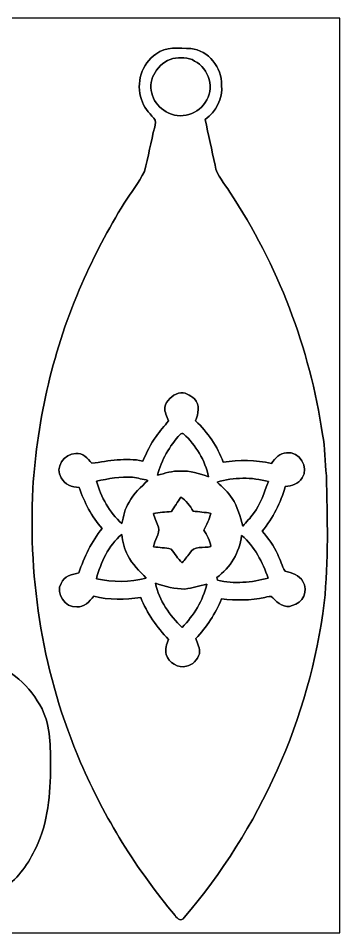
# Model space of a CAD drawing. Header units: centimetres. Extents: x -16.8 to 16.8, y -16.7 to 16.7.
# Drawn here: x 5.05 to 16.77, y -16.67 to 16.67 of the extents above; entities that cross this region are included whole.
import ezdxf

# ---------------------------------------------------------------- set-up
doc = ezdxf.new("R2010")
doc.units = ezdxf.units.CM
doc.header["$MEASUREMENT"] = 0
doc.layers.add('Layer 1', color=7, linetype='Continuous')

msp = doc.modelspace()

# ---------------------------------------------------------------- linework, layer by layer
at = {"layer": 'Layer 1', "color": 7}
for points, knots in [([(-16.77458, 16.66875), (-16.77458, 16.66875), (16.77458, 16.66875), (16.77458, 16.66875), (16.77458, 16.66875), (16.77458, 16.66875), (16.77458, -16.66875), (16.77458, -16.66875), (16.77458, -16.66875), (16.77458, -16.66875), (-16.77458, -16.66875), (-16.77458, -16.66875), (-16.77458, -16.66875), (-16.77458, -16.66875), (-16.77458, 16.66875), (-16.77458, 16.66875), (-16.77458, 16.66875), (-16.77458, 16.66875), (-16.77458, 16.66875), (-16.77458, 16.66875)], [0, 0, 0, 0, 0.16666667, 0.16666667, 0.16666667, 0.16666667, 0.33333333, 0.33333333, 0.33333333, 0.33333333, 0.5, 0.5, 0.5, 0.5, 0.66666667, 0.66666667, 0.66666667, 0.66666667, 1, 1, 1, 1]), ([(10.07075, 15.36524), (9.54546, 15.0174), (9.33132, 14.2935), (9.54334, 13.70612), (9.54334, 13.70612), (9.61743, 13.4366), (9.8044, 13.22317), (9.99878, 13.03161), (9.99878, 13.03161), (10.09721, 12.94553), (10.05029, 12.80936), (10.027, 12.70106), (10.027, 12.70106), (9.88272, 12.16695), (9.79205, 11.62015), (9.64918, 11.08604), (9.64918, 11.08604), (9.45092, 10.67188), (9.15106, 10.3184), (8.91152, 9.92822), (8.91152, 9.92822), (8.32591, 8.98842), (7.81297, 8.00382), (7.36741, 6.99029), (7.36741, 6.99029), (6.33412, 4.63409), (5.74111, 2.09127), (5.57953, -0.47484), (5.57953, -0.47484), (5.40738, -3.87456), (5.9623, -7.32966), (7.32402, -10.45774), (7.32402, -10.45774), (8.18727, -12.47669), (9.36061, -14.35982), (10.76889, -16.04257), (10.76889, -16.04257), (10.8458, -16.15828), (11.00772, -16.28881), (11.10192, -16.11242), (11.10192, -16.11242), (13.86134, -12.88768), (15.6785, -8.85366), (16.21014, -4.63903), (16.21014, -4.63903), (16.37101, -3.10092), (16.32232, -1.55046), (16.29163, -0.00741), (16.29163, -0.00741), (16.23131, 0.49424), (16.24436, 1.00295), (16.14593, 1.50001), (16.14593, 1.50001), (15.68838, 4.64467), (14.51398, 7.67927), (12.76491, 10.33039), (12.76491, 10.33039), (12.573, 10.6486), (12.28831, 10.93117), (12.22692, 11.31076), (12.22692, 11.31076), (12.11862, 11.86991), (11.96693, 12.41989), (11.87168, 12.98152), (11.87168, 12.98152), (12.26502, 13.26268), (12.50844, 13.74634), (12.46646, 14.23317), (12.46646, 14.23317), (12.48128, 14.86711), (11.98527, 15.50317), (11.3411, 15.56738), (11.3411, 15.56738), (10.91706, 15.57443), (10.42423, 15.66086), (10.07075, 15.36524), (10.07075, 15.36524), (10.07075, 15.36524), (10.07075, 15.36524), (10.07075, 15.36524)], [0, 0, 0, 0, 0.04761905, 0.04761905, 0.04761905, 0.04761905, 0.0952381, 0.0952381, 0.0952381, 0.0952381, 0.14285714, 0.14285714, 0.14285714, 0.14285714, 0.19047619, 0.19047619, 0.19047619, 0.19047619, 0.23809524, 0.23809524, 0.23809524, 0.23809524, 0.28571429, 0.28571429, 0.28571429, 0.28571429, 0.33333333, 0.33333333, 0.33333333, 0.33333333, 0.38095238, 0.38095238, 0.38095238, 0.38095238, 0.42857143, 0.42857143, 0.42857143, 0.42857143, 0.47619048, 0.47619048, 0.47619048, 0.47619048, 0.52380952, 0.52380952, 0.52380952, 0.52380952, 0.57142857, 0.57142857, 0.57142857, 0.57142857, 0.61904762, 0.61904762, 0.61904762, 0.61904762, 0.66666667, 0.66666667, 0.66666667, 0.66666667, 0.71428571, 0.71428571, 0.71428571, 0.71428571, 0.76190476, 0.76190476, 0.76190476, 0.76190476, 0.80952381, 0.80952381, 0.80952381, 0.80952381, 0.85714286, 0.85714286, 0.85714286, 0.85714286, 0.9047619, 0.9047619, 0.9047619, 0.9047619, 1, 1, 1, 1]), ([(10.68811, 15.19872), (10.95128, 15.23965), (11.24303, 15.26399), (11.47798, 15.11159), (11.47798, 15.11159), (12.00326, 14.84806), (12.24633, 14.08077), (11.86286, 13.60452), (11.86286, 13.60452), (11.56547, 13.10146), (10.81299, 12.95012), (10.35897, 13.32477), (10.35897, 13.32477), (9.90529, 13.59112), (9.73878, 14.25434), (10.03864, 14.69178), (10.03864, 14.69178), (10.17517, 14.93626), (10.414, 15.13276), (10.68811, 15.19872)], [0, 0, 0, 0, 0.16666667, 0.16666667, 0.16666667, 0.16666667, 0.33333333, 0.33333333, 0.33333333, 0.33333333, 0.5, 0.5, 0.5, 0.5, 0.66666667, 0.66666667, 0.66666667, 0.66666667, 1, 1, 1, 1]), ([(10.89907, 2.99967), (11.11779, 3.06388), (11.31358, 2.921), (11.47586, 2.79753), (11.47586, 2.79753), (11.68576, 2.57316), (11.61944, 2.25143), (11.51784, 1.99319), (11.51784, 1.99319), (11.95564, 1.57021), (12.32041, 1.06151), (12.52044, 0.4826), (12.52044, 0.4826), (13.1064, 0.58103), (13.70577, 0.5655), (14.28679, 0.44309), (14.28679, 0.44309), (14.42791, 0.62336), (14.58101, 0.8255), (14.83819, 0.82832), (14.83819, 0.82832), (15.30667, 0.88583), (15.67039, 0.30198), (15.39875, -0.08819), (15.39875, -0.08819), (15.27916, -0.31997), (15.02339, -0.37324), (14.7895, -0.39934), (14.7895, -0.39934), (14.62052, -0.99272), (14.33865, -1.54975), (13.94813, -2.02918), (13.94813, -2.02918), (14.15979, -2.29447), (14.37781, -2.56293), (14.51116, -2.87831), (14.51116, -2.87831), (14.6117, -3.07587), (14.6618, -3.29883), (14.78104, -3.48686), (14.78104, -3.48686), (15.02022, -3.556), (15.30456, -3.62197), (15.43191, -3.86398), (15.43191, -3.86398), (15.65522, -4.18888), (15.41074, -4.66408), (15.04491, -4.74345), (15.04491, -4.74345), (14.77081, -4.86092), (14.51469, -4.65032), (14.33865, -4.46193), (14.33865, -4.46193), (14.26633, -4.3621), (14.13051, -4.43477), (14.03844, -4.445), (14.03844, -4.445), (13.52374, -4.56777), (12.98857, -4.54554), (12.46576, -4.50003), (12.46576, -4.50003), (12.23892, -5.03308), (11.92847, -5.52944), (11.52454, -5.94642), (11.52454, -5.94642), (11.59192, -6.12281), (11.68647, -6.30908), (11.65437, -6.50346), (11.65437, -6.50346), (11.58205, -6.70983), (11.41201, -6.9148), (11.18588, -6.95184), (11.18588, -6.95184), (10.87473, -7.04003), (10.53641, -6.82096), (10.4454, -6.5218), (10.4454, -6.5218), (10.39319, -6.33201), (10.46409, -6.14927), (10.53077, -5.97606), (10.53077, -5.97606), (10.10356, -5.5312), (9.74796, -5.01932), (9.51406, -4.44747), (9.51406, -4.44747), (8.94503, -4.53496), (8.35977, -4.54237), (7.79921, -4.39667), (7.79921, -4.39667), (7.64505, -4.58188), (7.45596, -4.82776), (7.17938, -4.78472), (7.17938, -4.78472), (6.7624, -4.82953), (6.39339, -4.30142), (6.61317, -3.93241), (6.61317, -3.93241), (6.7183, -3.677), (7.01393, -3.59057), (7.26228, -3.55388), (7.26228, -3.55388), (7.44714, -2.96792), (7.71349, -2.40665), (8.1086, -1.93216), (8.1086, -1.93216), (7.71243, -1.50671), (7.46654, -0.97684), (7.26722, -0.4378), (7.26722, -0.4378), (7.01111, -0.43074), (6.73417, -0.33232), (6.61846, -0.08608), (6.61846, -0.08608), (6.36023, 0.28116), (6.73029, 0.81139), (7.14446, 0.79622), (7.14446, 0.79622), (7.40339, 0.84455), (7.57802, 0.61278), (7.73501, 0.44591), (7.73501, 0.44591), (8.34743, 0.53375), (8.97079, 0.65864), (9.5885, 0.5274), (9.5885, 0.5274), (9.73561, 0.83432), (9.87143, 1.15076), (10.07604, 1.42522), (10.07604, 1.42522), (10.21821, 1.61996), (10.37484, 1.80375), (10.52901, 1.98896), (10.52901, 1.98896), (10.46515, 2.14877), (10.3819, 2.30893), (10.38895, 2.48603), (10.38895, 2.48603), (10.44681, 2.7372), (10.65601, 2.92841), (10.89907, 2.99967), (10.89907, 2.99967), (10.89907, 2.99967), (10.89907, 2.99967), (10.89907, 2.99967)], [0, 0, 0, 0, 0.02702703, 0.02702703, 0.02702703, 0.02702703, 0.05405405, 0.05405405, 0.05405405, 0.05405405, 0.08108108, 0.08108108, 0.08108108, 0.08108108, 0.10810811, 0.10810811, 0.10810811, 0.10810811, 0.13513514, 0.13513514, 0.13513514, 0.13513514, 0.16216216, 0.16216216, 0.16216216, 0.16216216, 0.18918919, 0.18918919, 0.18918919, 0.18918919, 0.21621622, 0.21621622, 0.21621622, 0.21621622, 0.24324324, 0.24324324, 0.24324324, 0.24324324, 0.27027027, 0.27027027, 0.27027027, 0.27027027, 0.2972973, 0.2972973, 0.2972973, 0.2972973, 0.32432432, 0.32432432, 0.32432432, 0.32432432, 0.35135135, 0.35135135, 0.35135135, 0.35135135, 0.37837838, 0.37837838, 0.37837838, 0.37837838, 0.40540541, 0.40540541, 0.40540541, 0.40540541, 0.43243243, 0.43243243, 0.43243243, 0.43243243, 0.45945946, 0.45945946, 0.45945946, 0.45945946, 0.48648649, 0.48648649, 0.48648649, 0.48648649, 0.51351351, 0.51351351, 0.51351351, 0.51351351, 0.54054054, 0.54054054, 0.54054054, 0.54054054, 0.56756757, 0.56756757, 0.56756757, 0.56756757, 0.59459459, 0.59459459, 0.59459459, 0.59459459, 0.62162162, 0.62162162, 0.62162162, 0.62162162, 0.64864865, 0.64864865, 0.64864865, 0.64864865, 0.67567568, 0.67567568, 0.67567568, 0.67567568, 0.7027027, 0.7027027, 0.7027027, 0.7027027, 0.72972973, 0.72972973, 0.72972973, 0.72972973, 0.75675676, 0.75675676, 0.75675676, 0.75675676, 0.78378378, 0.78378378, 0.78378378, 0.78378378, 0.81081081, 0.81081081, 0.81081081, 0.81081081, 0.83783784, 0.83783784, 0.83783784, 0.83783784, 0.86486486, 0.86486486, 0.86486486, 0.86486486, 0.89189189, 0.89189189, 0.89189189, 0.89189189, 0.91891892, 0.91891892, 0.91891892, 0.91891892, 0.94594595, 0.94594595, 0.94594595, 0.94594595, 1, 1, 1, 1]), ([(10.95587, 1.4986), (10.56464, 1.07809), (10.26866, 0.56762), (10.1286, 0.00811), (10.1286, 0.00811), (10.39954, 0.07761), (10.66906, 0.17956), (10.9541, 0.16192), (10.9541, 0.16192), (11.31182, 0.17851), (11.65931, 0.07408), (11.99092, -0.04904), (11.99092, -0.04904), (11.86886, 0.55704), (11.52278, 1.09749), (11.0804, 1.52047), (11.0804, 1.52047), (11.03665, 1.53882), (10.98374, 1.54376), (10.95587, 1.4986), (10.95587, 1.4986), (10.95587, 1.4986), (10.95587, 1.4986), (10.95587, 1.4986)], [0, 0, 0, 0, 0.14285714, 0.14285714, 0.14285714, 0.14285714, 0.28571429, 0.28571429, 0.28571429, 0.28571429, 0.42857143, 0.42857143, 0.42857143, 0.42857143, 0.57142857, 0.57142857, 0.57142857, 0.57142857, 0.71428571, 0.71428571, 0.71428571, 0.71428571, 1, 1, 1, 1]), ([(7.90257, -0.20532), (8.06944, -0.79022), (8.37106, -1.34726), (8.83003, -1.75401), (8.83003, -1.75401), (8.88083, -1.48378), (8.93692, -1.20791), (9.08897, -0.97367), (9.08897, -0.97367), (9.24983, -0.65405), (9.52712, -0.42439), (9.77794, -0.17921), (9.77794, -0.17921), (9.59273, -0.13653), (9.40752, -0.09102), (9.2202, -0.06421), (9.2202, -0.06421), (8.77535, -0.03069), (8.33579, -0.11959), (7.90257, -0.20532), (7.90257, -0.20532), (7.90257, -0.20532), (7.90257, -0.20532), (7.90257, -0.20532)], [0, 0, 0, 0, 0.14285714, 0.14285714, 0.14285714, 0.14285714, 0.28571429, 0.28571429, 0.28571429, 0.28571429, 0.42857143, 0.42857143, 0.42857143, 0.42857143, 0.57142857, 0.57142857, 0.57142857, 0.57142857, 0.71428571, 0.71428571, 0.71428571, 0.71428571, 1, 1, 1, 1]), ([(12.30418, -0.24201), (12.49821, -0.42898), (12.70317, -0.60925), (12.85311, -0.83608), (12.85311, -0.83608), (13.05207, -1.14053), (13.14415, -1.49613), (13.23728, -1.84326), (13.23728, -1.84326), (13.37592, -1.69827), (13.50998, -1.54869), (13.62992, -1.38783), (13.62992, -1.38783), (13.88886, -1.03823), (14.01798, -0.61701), (14.17602, -0.21731), (14.17602, -0.21731), (13.56783, -0.05715), (12.90708, -0.05786), (12.30418, -0.24201), (12.30418, -0.24201), (12.30418, -0.24201), (12.30418, -0.24201), (12.30418, -0.24201)], [0, 0, 0, 0, 0.14285714, 0.14285714, 0.14285714, 0.14285714, 0.28571429, 0.28571429, 0.28571429, 0.28571429, 0.42857143, 0.42857143, 0.42857143, 0.42857143, 0.57142857, 0.57142857, 0.57142857, 0.57142857, 0.71428571, 0.71428571, 0.71428571, 0.71428571, 1, 1, 1, 1]), ([(10.97351, -0.79516), (10.85815, -0.96661), (10.74526, -1.14018), (10.63413, -1.3141), (10.63413, -1.3141), (10.41471, -1.32927), (10.19457, -1.33985), (9.97902, -1.38254), (9.97902, -1.38254), (10.0203, -1.55822), (10.10109, -1.7205), (10.16564, -1.88807), (10.16564, -1.88807), (10.21433, -2.14136), (10.01854, -2.35303), (9.98044, -2.59574), (9.98044, -2.59574), (10.19281, -2.63243), (10.41506, -2.62678), (10.62108, -2.68393), (10.62108, -2.68393), (10.75972, -2.84621), (10.86379, -3.03706), (11.02395, -3.18311), (11.02395, -3.18311), (11.12132, -3.07128), (11.21234, -2.95416), (11.30229, -2.83633), (11.30229, -2.83633), (11.44235, -2.53718), (11.817, -2.66665), (12.07206, -2.59009), (12.07206, -2.59009), (12.03925, -2.37067), (11.93377, -2.17311), (11.81523, -1.98896), (11.81523, -1.98896), (11.92318, -1.7974), (12.02267, -1.59808), (12.06994, -1.38183), (12.06994, -1.38183), (11.85827, -1.33809), (11.64096, -1.32433), (11.42682, -1.30281), (11.42682, -1.30281), (11.31464, -1.10525), (11.17917, -0.90417), (10.97351, -0.79516), (10.97351, -0.79516), (10.97351, -0.79516), (10.97351, -0.79516), (10.97351, -0.79516)], [0, 0, 0, 0, 0.07142857, 0.07142857, 0.07142857, 0.07142857, 0.14285714, 0.14285714, 0.14285714, 0.14285714, 0.21428571, 0.21428571, 0.21428571, 0.21428571, 0.28571429, 0.28571429, 0.28571429, 0.28571429, 0.35714286, 0.35714286, 0.35714286, 0.35714286, 0.42857143, 0.42857143, 0.42857143, 0.42857143, 0.5, 0.5, 0.5, 0.5, 0.57142857, 0.57142857, 0.57142857, 0.57142857, 0.64285714, 0.64285714, 0.64285714, 0.64285714, 0.71428571, 0.71428571, 0.71428571, 0.71428571, 0.78571429, 0.78571429, 0.78571429, 0.78571429, 0.85714286, 0.85714286, 0.85714286, 0.85714286, 1, 1, 1, 1]), ([(-3.3401, -1.84679), (-3.67524, -2.06516), (-3.87421, -2.47403), (-3.82446, -2.87408), (-3.82446, -2.87408), (-3.84598, -3.23039), (-3.56094, -3.48051), (-3.39266, -3.76132), (-3.39266, -3.76132), (-3.43182, -4.12821), (-3.556, -4.48275), (-3.61844, -4.84681), (-3.61844, -4.84681), (-3.67841, -4.96958), (-3.62585, -5.22993), (-3.81282, -5.2518), (-3.81282, -5.2518), (-4.32753, -5.29696), (-4.84399, -5.33118), (-5.35623, -5.4035), (-5.35623, -5.4035), (-6.71019, -5.57742), (-8.09801, -5.81589), (-9.29746, -6.50452), (-9.29746, -6.50452), (-9.81886, -6.78145), (-10.28488, -7.15574), (-10.67753, -7.59601), (-10.67753, -7.59601), (-11.38096, -8.36154), (-11.75844, -9.39341), (-11.79477, -10.42599), (-11.79477, -10.42599), (-11.79124, -11.2328), (-11.66424, -12.04066), (-11.39402, -12.80231), (-11.39402, -12.80231), (-11.09451, -13.68531), (-10.60944, -14.54115), (-9.85838, -15.11441), (-9.85838, -15.11441), (-9.20679, -15.63934), (-8.39294, -15.93744), (-7.56603, -16.03163), (-7.56603, -16.03163), (-5.82366, -16.24436), (-4.06471, -16.29657), (-2.31069, -16.28069), (-2.31069, -16.28069), (-0.77999, -16.24012), (0.76094, -16.17521), (2.26095, -15.84219), (2.26095, -15.84219), (3.05188, -15.67815), (3.84104, -15.43685), (4.53178, -15.00787), (4.53178, -15.00787), (5.08071, -14.68649), (5.42502, -14.12099), (5.69666, -13.5636), (5.69666, -13.5636), (6.14257, -12.64638), (6.223, -11.60568), (6.22794, -10.60097), (6.22794, -10.60097), (6.22053, -9.89894), (6.23111, -9.15917), (5.91538, -8.51253), (5.91538, -8.51253), (5.7023, -8.10154), (5.42255, -7.71948), (5.06342, -7.42491), (5.06342, -7.42491), (4.21781, -6.7183), (3.22615, -6.20042), (2.18017, -5.86105), (2.18017, -5.86105), (0.95779, -5.45783), (-0.32632, -5.30507), (-1.60443, -5.20876), (-1.60443, -5.20876), (-1.71203, -4.7117), (-1.8609, -4.22134), (-1.91911, -3.7151), (-1.91911, -3.7151), (-1.80058, -3.57611), (-1.68204, -3.43535), (-1.59032, -3.27695), (-1.59032, -3.27695), (-1.40123, -2.92029), (-1.44639, -2.46239), (-1.68169, -2.13783), (-1.68169, -2.13783), (-2.02389, -1.60267), (-2.8388, -1.46297), (-3.3401, -1.84679)], [0, 0, 0, 0, 0.04, 0.04, 0.04, 0.04, 0.08, 0.08, 0.08, 0.08, 0.12, 0.12, 0.12, 0.12, 0.16, 0.16, 0.16, 0.16, 0.2, 0.2, 0.2, 0.2, 0.24, 0.24, 0.24, 0.24, 0.28, 0.28, 0.28, 0.28, 0.32, 0.32, 0.32, 0.32, 0.36, 0.36, 0.36, 0.36, 0.4, 0.4, 0.4, 0.4, 0.44, 0.44, 0.44, 0.44, 0.48, 0.48, 0.48, 0.48, 0.52, 0.52, 0.52, 0.52, 0.56, 0.56, 0.56, 0.56, 0.6, 0.6, 0.6, 0.6, 0.64, 0.64, 0.64, 0.64, 0.68, 0.68, 0.68, 0.68, 0.72, 0.72, 0.72, 0.72, 0.76, 0.76, 0.76, 0.76, 0.8, 0.8, 0.8, 0.8, 0.84, 0.84, 0.84, 0.84, 0.88, 0.88, 0.88, 0.88, 0.92, 0.92, 0.92, 0.92, 1, 1, 1, 1]), ([(7.89975, -3.76273), (8.49454, -3.90349), (9.11825, -3.89149), (9.71127, -3.74509), (9.71127, -3.74509), (9.48196, -3.47416), (9.19445, -3.24238), (9.04663, -2.91253), (9.04663, -2.91253), (8.91928, -2.67511), (8.85296, -2.41265), (8.82474, -2.1463), (8.82474, -2.1463), (8.33085, -2.5527), (8.06556, -3.16054), (7.89975, -3.76273), (7.89975, -3.76273), (7.89975, -3.76273), (7.89975, -3.76273), (7.89975, -3.76273)], [0, 0, 0, 0, 0.16666667, 0.16666667, 0.16666667, 0.16666667, 0.33333333, 0.33333333, 0.33333333, 0.33333333, 0.5, 0.5, 0.5, 0.5, 0.66666667, 0.66666667, 0.66666667, 0.66666667, 1, 1, 1, 1]), ([(13.19742, -2.18899), (13.11734, -2.8), (12.78361, -3.35809), (12.29007, -3.72463), (12.29007, -3.72463), (12.29572, -3.74721), (12.30665, -3.79236), (12.3123, -3.81494), (12.3123, -3.81494), (12.9226, -3.96169), (13.56572, -3.9056), (14.16614, -3.74015), (14.16614, -3.74015), (13.95483, -3.16548), (13.6779, -2.58798), (13.19742, -2.18899), (13.19742, -2.18899), (13.19742, -2.18899), (13.19742, -2.18899), (13.19742, -2.18899)], [0, 0, 0, 0, 0.16666667, 0.16666667, 0.16666667, 0.16666667, 0.33333333, 0.33333333, 0.33333333, 0.33333333, 0.5, 0.5, 0.5, 0.5, 0.66666667, 0.66666667, 0.66666667, 0.66666667, 1, 1, 1, 1]), ([(10.05734, -3.92818), (10.18328, -4.55965), (10.57592, -5.10011), (11.02748, -5.54355), (11.02748, -5.54355), (11.44305, -5.09305), (11.7916, -4.56565), (11.92459, -3.95923), (11.92459, -3.95923), (11.65789, -4.01249), (11.39931, -4.10916), (11.12873, -4.13949), (11.12873, -4.13949), (10.76184, -4.14196), (10.39954, -4.05624), (10.05734, -3.92818)], [0, 0, 0, 0, 0.2, 0.2, 0.2, 0.2, 0.4, 0.4, 0.4, 0.4, 0.6, 0.6, 0.6, 0.6, 1, 1, 1, 1])]:
    msp.add_open_spline(points, degree=3, knots=knots, dxfattribs=at)
at = {"layer": 'Layer 1', "color": 8}
for points, knots in [([(10.07075, 15.36524), (10.42423, 15.66086), (10.91706, 15.57443), (11.3411, 15.56738), (11.3411, 15.56738), (11.98527, 15.50317), (12.48128, 14.86711), (12.46646, 14.23317), (12.46646, 14.23317), (12.50844, 13.74634), (12.26502, 13.26268), (11.87168, 12.98152), (11.87168, 12.98152), (11.96693, 12.41989), (12.11862, 11.86991), (12.22692, 11.31076), (12.22692, 11.31076), (12.28831, 10.93117), (12.573, 10.6486), (12.76491, 10.33039), (12.76491, 10.33039), (14.51398, 7.67927), (15.68838, 4.64467), (16.14593, 1.50001), (16.14593, 1.50001), (16.24436, 1.00295), (16.23131, 0.49424), (16.29163, -0.00741), (16.29163, -0.00741), (16.32232, -1.55046), (16.37101, -3.10092), (16.21014, -4.63903), (16.21014, -4.63903), (15.6785, -8.85366), (13.86134, -12.88768), (11.10192, -16.11242), (11.10192, -16.11242), (11.00772, -16.28881), (10.8458, -16.15828), (10.76889, -16.04257), (10.76889, -16.04257), (9.36061, -14.35982), (8.18727, -12.47669), (7.32402, -10.45774), (7.32402, -10.45774), (5.9623, -7.32966), (5.40738, -3.87456), (5.57953, -0.47484), (5.57953, -0.47484), (5.74111, 2.09127), (6.33412, 4.63409), (7.36741, 6.99029), (7.36741, 6.99029), (7.81297, 8.00382), (8.32591, 8.98842), (8.91152, 9.92822), (8.91152, 9.92822), (9.15106, 10.3184), (9.45092, 10.67188), (9.64918, 11.08604), (9.64918, 11.08604), (9.79205, 11.62015), (9.88272, 12.16695), (10.027, 12.70106), (10.027, 12.70106), (10.05029, 12.80936), (10.09721, 12.94553), (9.99878, 13.03161), (9.99878, 13.03161), (9.8044, 13.22317), (9.61743, 13.4366), (9.54334, 13.70612), (9.54334, 13.70612), (9.33132, 14.2935), (9.54546, 15.0174), (10.07075, 15.36524), (10.07075, 15.36524), (10.07075, 15.36524), (10.07075, 15.36524), (10.07075, 15.36524)], [0, 0, 0, 0, 0.04761905, 0.04761905, 0.04761905, 0.04761905, 0.0952381, 0.0952381, 0.0952381, 0.0952381, 0.14285714, 0.14285714, 0.14285714, 0.14285714, 0.19047619, 0.19047619, 0.19047619, 0.19047619, 0.23809524, 0.23809524, 0.23809524, 0.23809524, 0.28571429, 0.28571429, 0.28571429, 0.28571429, 0.33333333, 0.33333333, 0.33333333, 0.33333333, 0.38095238, 0.38095238, 0.38095238, 0.38095238, 0.42857143, 0.42857143, 0.42857143, 0.42857143, 0.47619048, 0.47619048, 0.47619048, 0.47619048, 0.52380952, 0.52380952, 0.52380952, 0.52380952, 0.57142857, 0.57142857, 0.57142857, 0.57142857, 0.61904762, 0.61904762, 0.61904762, 0.61904762, 0.66666667, 0.66666667, 0.66666667, 0.66666667, 0.71428571, 0.71428571, 0.71428571, 0.71428571, 0.76190476, 0.76190476, 0.76190476, 0.76190476, 0.80952381, 0.80952381, 0.80952381, 0.80952381, 0.85714286, 0.85714286, 0.85714286, 0.85714286, 0.9047619, 0.9047619, 0.9047619, 0.9047619, 1, 1, 1, 1]), ([(10.68811, 15.19872), (10.414, 15.13276), (10.17517, 14.93626), (10.03864, 14.69178), (10.03864, 14.69178), (9.73878, 14.25434), (9.90529, 13.59112), (10.35897, 13.32477), (10.35897, 13.32477), (10.81299, 12.95012), (11.56547, 13.10146), (11.86286, 13.60452), (11.86286, 13.60452), (12.24633, 14.08077), (12.00326, 14.84806), (11.47798, 15.11159), (11.47798, 15.11159), (11.24303, 15.26399), (10.95128, 15.23965), (10.68811, 15.19872), (10.68811, 15.19872), (10.68811, 15.19872), (10.68811, 15.19872), (10.68811, 15.19872)], [0, 0, 0, 0, 0.14285714, 0.14285714, 0.14285714, 0.14285714, 0.28571429, 0.28571429, 0.28571429, 0.28571429, 0.42857143, 0.42857143, 0.42857143, 0.42857143, 0.57142857, 0.57142857, 0.57142857, 0.57142857, 0.71428571, 0.71428571, 0.71428571, 0.71428571, 1, 1, 1, 1]), ([(10.89907, 2.99967), (10.65601, 2.92841), (10.44681, 2.7372), (10.38895, 2.48603), (10.38895, 2.48603), (10.3819, 2.30893), (10.46515, 2.14877), (10.52901, 1.98896), (10.52901, 1.98896), (10.37484, 1.80375), (10.21821, 1.61996), (10.07604, 1.42522), (10.07604, 1.42522), (9.87143, 1.15076), (9.73561, 0.83432), (9.5885, 0.5274), (9.5885, 0.5274), (8.97079, 0.65864), (8.34743, 0.53375), (7.73501, 0.44591), (7.73501, 0.44591), (7.57802, 0.61278), (7.40339, 0.84455), (7.14446, 0.79622), (7.14446, 0.79622), (6.73029, 0.81139), (6.36023, 0.28116), (6.61846, -0.08608), (6.61846, -0.08608), (6.73417, -0.33232), (7.01111, -0.43074), (7.26722, -0.4378), (7.26722, -0.4378), (7.46654, -0.97684), (7.71243, -1.50671), (8.1086, -1.93216), (8.1086, -1.93216), (7.71349, -2.40665), (7.44714, -2.96792), (7.26228, -3.55388), (7.26228, -3.55388), (7.01393, -3.59057), (6.7183, -3.677), (6.61317, -3.93241), (6.61317, -3.93241), (6.39339, -4.30142), (6.7624, -4.82953), (7.17938, -4.78472), (7.17938, -4.78472), (7.45596, -4.82776), (7.64505, -4.58188), (7.79921, -4.39667), (7.79921, -4.39667), (8.35977, -4.54237), (8.94503, -4.53496), (9.51406, -4.44747), (9.51406, -4.44747), (9.74796, -5.01932), (10.10356, -5.5312), (10.53077, -5.97606), (10.53077, -5.97606), (10.46409, -6.14927), (10.39319, -6.33201), (10.4454, -6.5218), (10.4454, -6.5218), (10.53641, -6.82096), (10.87473, -7.04003), (11.18588, -6.95184), (11.18588, -6.95184), (11.41201, -6.9148), (11.58205, -6.70983), (11.65437, -6.50346), (11.65437, -6.50346), (11.68647, -6.30908), (11.59192, -6.12281), (11.52454, -5.94642), (11.52454, -5.94642), (11.92847, -5.52944), (12.23892, -5.03308), (12.46576, -4.50003), (12.46576, -4.50003), (12.98857, -4.54554), (13.52374, -4.56777), (14.03844, -4.445), (14.03844, -4.445), (14.13051, -4.43477), (14.26633, -4.3621), (14.33865, -4.46193), (14.33865, -4.46193), (14.51469, -4.65032), (14.77081, -4.86092), (15.04491, -4.74345), (15.04491, -4.74345), (15.41074, -4.66408), (15.65522, -4.18888), (15.43191, -3.86398), (15.43191, -3.86398), (15.30456, -3.62197), (15.02022, -3.556), (14.78104, -3.48686), (14.78104, -3.48686), (14.6618, -3.29883), (14.6117, -3.07587), (14.51116, -2.87831), (14.51116, -2.87831), (14.37781, -2.56293), (14.15979, -2.29447), (13.94813, -2.02918), (13.94813, -2.02918), (14.33865, -1.54975), (14.62052, -0.99272), (14.7895, -0.39934), (14.7895, -0.39934), (15.02339, -0.37324), (15.27916, -0.31997), (15.39875, -0.08819), (15.39875, -0.08819), (15.67039, 0.30198), (15.30667, 0.88583), (14.83819, 0.82832), (14.83819, 0.82832), (14.58101, 0.8255), (14.42791, 0.62336), (14.28679, 0.44309), (14.28679, 0.44309), (13.70577, 0.5655), (13.1064, 0.58103), (12.52044, 0.4826), (12.52044, 0.4826), (12.32041, 1.06151), (11.95564, 1.57021), (11.51784, 1.99319), (11.51784, 1.99319), (11.61944, 2.25143), (11.68576, 2.57316), (11.47586, 2.79753), (11.47586, 2.79753), (11.31358, 2.921), (11.11779, 3.06388), (10.89907, 2.99967)], [0, 0, 0, 0, 0.02777778, 0.02777778, 0.02777778, 0.02777778, 0.05555556, 0.05555556, 0.05555556, 0.05555556, 0.08333333, 0.08333333, 0.08333333, 0.08333333, 0.11111111, 0.11111111, 0.11111111, 0.11111111, 0.13888889, 0.13888889, 0.13888889, 0.13888889, 0.16666667, 0.16666667, 0.16666667, 0.16666667, 0.19444444, 0.19444444, 0.19444444, 0.19444444, 0.22222222, 0.22222222, 0.22222222, 0.22222222, 0.25, 0.25, 0.25, 0.25, 0.27777778, 0.27777778, 0.27777778, 0.27777778, 0.30555556, 0.30555556, 0.30555556, 0.30555556, 0.33333333, 0.33333333, 0.33333333, 0.33333333, 0.36111111, 0.36111111, 0.36111111, 0.36111111, 0.38888889, 0.38888889, 0.38888889, 0.38888889, 0.41666667, 0.41666667, 0.41666667, 0.41666667, 0.44444444, 0.44444444, 0.44444444, 0.44444444, 0.47222222, 0.47222222, 0.47222222, 0.47222222, 0.5, 0.5, 0.5, 0.5, 0.52777778, 0.52777778, 0.52777778, 0.52777778, 0.55555556, 0.55555556, 0.55555556, 0.55555556, 0.58333333, 0.58333333, 0.58333333, 0.58333333, 0.61111111, 0.61111111, 0.61111111, 0.61111111, 0.63888889, 0.63888889, 0.63888889, 0.63888889, 0.66666667, 0.66666667, 0.66666667, 0.66666667, 0.69444444, 0.69444444, 0.69444444, 0.69444444, 0.72222222, 0.72222222, 0.72222222, 0.72222222, 0.75, 0.75, 0.75, 0.75, 0.77777778, 0.77777778, 0.77777778, 0.77777778, 0.80555556, 0.80555556, 0.80555556, 0.80555556, 0.83333333, 0.83333333, 0.83333333, 0.83333333, 0.86111111, 0.86111111, 0.86111111, 0.86111111, 0.88888889, 0.88888889, 0.88888889, 0.88888889, 0.91666667, 0.91666667, 0.91666667, 0.91666667, 0.94444444, 0.94444444, 0.94444444, 0.94444444, 1, 1, 1, 1]), ([(10.95587, 1.4986), (10.98374, 1.54376), (11.03665, 1.53882), (11.0804, 1.52047), (11.0804, 1.52047), (11.52278, 1.09749), (11.86886, 0.55704), (11.99092, -0.04904), (11.99092, -0.04904), (11.65931, 0.07408), (11.31182, 0.17851), (10.9541, 0.16192), (10.9541, 0.16192), (10.66906, 0.17956), (10.39954, 0.07761), (10.1286, 0.00811), (10.1286, 0.00811), (10.26866, 0.56762), (10.56464, 1.07809), (10.95587, 1.4986)], [0, 0, 0, 0, 0.16666667, 0.16666667, 0.16666667, 0.16666667, 0.33333333, 0.33333333, 0.33333333, 0.33333333, 0.5, 0.5, 0.5, 0.5, 0.66666667, 0.66666667, 0.66666667, 0.66666667, 1, 1, 1, 1]), ([(7.90257, -0.20532), (8.33579, -0.11959), (8.77535, -0.03069), (9.2202, -0.06421), (9.2202, -0.06421), (9.40752, -0.09102), (9.59273, -0.13653), (9.77794, -0.17921), (9.77794, -0.17921), (9.52712, -0.42439), (9.24983, -0.65405), (9.08897, -0.97367), (9.08897, -0.97367), (8.93692, -1.20791), (8.88083, -1.48378), (8.83003, -1.75401), (8.83003, -1.75401), (8.37106, -1.34726), (8.06944, -0.79022), (7.90257, -0.20532)], [0, 0, 0, 0, 0.16666667, 0.16666667, 0.16666667, 0.16666667, 0.33333333, 0.33333333, 0.33333333, 0.33333333, 0.5, 0.5, 0.5, 0.5, 0.66666667, 0.66666667, 0.66666667, 0.66666667, 1, 1, 1, 1]), ([(12.30418, -0.24201), (12.90708, -0.05786), (13.56783, -0.05715), (14.17602, -0.21731), (14.17602, -0.21731), (14.01798, -0.61701), (13.88886, -1.03823), (13.62992, -1.38783), (13.62992, -1.38783), (13.50998, -1.54869), (13.37592, -1.69827), (13.23728, -1.84326), (13.23728, -1.84326), (13.14415, -1.49613), (13.05207, -1.14053), (12.85311, -0.83608), (12.85311, -0.83608), (12.70317, -0.60925), (12.49821, -0.42898), (12.30418, -0.24201)], [0, 0, 0, 0, 0.16666667, 0.16666667, 0.16666667, 0.16666667, 0.33333333, 0.33333333, 0.33333333, 0.33333333, 0.5, 0.5, 0.5, 0.5, 0.66666667, 0.66666667, 0.66666667, 0.66666667, 1, 1, 1, 1]), ([(10.97351, -0.79516), (11.17917, -0.90417), (11.31464, -1.10525), (11.42682, -1.30281), (11.42682, -1.30281), (11.64096, -1.32433), (11.85827, -1.33809), (12.06994, -1.38183), (12.06994, -1.38183), (12.02267, -1.59808), (11.92318, -1.7974), (11.81523, -1.98896), (11.81523, -1.98896), (11.93377, -2.17311), (12.03925, -2.37067), (12.07206, -2.59009), (12.07206, -2.59009), (11.817, -2.66665), (11.44235, -2.53718), (11.30229, -2.83633), (11.30229, -2.83633), (11.21234, -2.95416), (11.12132, -3.07128), (11.02395, -3.18311), (11.02395, -3.18311), (10.86379, -3.03706), (10.75972, -2.84621), (10.62108, -2.68393), (10.62108, -2.68393), (10.41506, -2.62678), (10.19281, -2.63243), (9.98044, -2.59574), (9.98044, -2.59574), (10.01854, -2.35303), (10.21433, -2.14136), (10.16564, -1.88807), (10.16564, -1.88807), (10.10109, -1.7205), (10.0203, -1.55822), (9.97902, -1.38254), (9.97902, -1.38254), (10.19457, -1.33985), (10.41471, -1.32927), (10.63413, -1.3141), (10.63413, -1.3141), (10.74526, -1.14018), (10.85815, -0.96661), (10.97351, -0.79516)], [0, 0, 0, 0, 0.07692308, 0.07692308, 0.07692308, 0.07692308, 0.15384615, 0.15384615, 0.15384615, 0.15384615, 0.23076923, 0.23076923, 0.23076923, 0.23076923, 0.30769231, 0.30769231, 0.30769231, 0.30769231, 0.38461538, 0.38461538, 0.38461538, 0.38461538, 0.46153846, 0.46153846, 0.46153846, 0.46153846, 0.53846154, 0.53846154, 0.53846154, 0.53846154, 0.61538462, 0.61538462, 0.61538462, 0.61538462, 0.69230769, 0.69230769, 0.69230769, 0.69230769, 0.76923077, 0.76923077, 0.76923077, 0.76923077, 0.84615385, 0.84615385, 0.84615385, 0.84615385, 1, 1, 1, 1]), ([(-3.3401, -1.84679), (-2.8388, -1.46297), (-2.02389, -1.60267), (-1.68169, -2.13783), (-1.68169, -2.13783), (-1.44639, -2.46239), (-1.40123, -2.92029), (-1.59032, -3.27695), (-1.59032, -3.27695), (-1.68204, -3.43535), (-1.80058, -3.57611), (-1.91911, -3.7151), (-1.91911, -3.7151), (-1.8609, -4.22134), (-1.71203, -4.7117), (-1.60443, -5.20876), (-1.60443, -5.20876), (-0.32632, -5.30507), (0.95779, -5.45783), (2.18017, -5.86105), (2.18017, -5.86105), (3.22615, -6.20042), (4.21781, -6.7183), (5.06342, -7.42491), (5.06342, -7.42491), (5.42255, -7.71948), (5.7023, -8.10154), (5.91538, -8.51253), (5.91538, -8.51253), (6.23111, -9.15917), (6.22053, -9.89894), (6.22794, -10.60097), (6.22794, -10.60097), (6.223, -11.60568), (6.14257, -12.64638), (5.69666, -13.5636), (5.69666, -13.5636), (5.42502, -14.12099), (5.08071, -14.68649), (4.53178, -15.00787), (4.53178, -15.00787), (3.84104, -15.43685), (3.05188, -15.67815), (2.26095, -15.84219), (2.26095, -15.84219), (0.76094, -16.17521), (-0.77999, -16.24012), (-2.31069, -16.28069), (-2.31069, -16.28069), (-4.06471, -16.29657), (-5.82366, -16.24436), (-7.56603, -16.03163), (-7.56603, -16.03163), (-8.39294, -15.93744), (-9.20679, -15.63934), (-9.85838, -15.11441), (-9.85838, -15.11441), (-10.60944, -14.54115), (-11.09451, -13.68531), (-11.39402, -12.80231), (-11.39402, -12.80231), (-11.66424, -12.04066), (-11.79124, -11.2328), (-11.79477, -10.42599), (-11.79477, -10.42599), (-11.75844, -9.39341), (-11.38096, -8.36154), (-10.67753, -7.59601), (-10.67753, -7.59601), (-10.28488, -7.15574), (-9.81886, -6.78145), (-9.29746, -6.50452), (-9.29746, -6.50452), (-8.09801, -5.81589), (-6.71019, -5.57742), (-5.35623, -5.4035), (-5.35623, -5.4035), (-4.84399, -5.33118), (-4.32753, -5.29696), (-3.81282, -5.2518), (-3.81282, -5.2518), (-3.62585, -5.22993), (-3.67841, -4.96958), (-3.61844, -4.84681), (-3.61844, -4.84681), (-3.556, -4.48275), (-3.43182, -4.12821), (-3.39266, -3.76132), (-3.39266, -3.76132), (-3.56094, -3.48051), (-3.84598, -3.23039), (-3.82446, -2.87408), (-3.82446, -2.87408), (-3.87421, -2.47403), (-3.67524, -2.06516), (-3.3401, -1.84679), (-3.3401, -1.84679), (-3.3401, -1.84679), (-3.3401, -1.84679), (-3.3401, -1.84679)], [0, 0, 0, 0, 0.03846154, 0.03846154, 0.03846154, 0.03846154, 0.07692308, 0.07692308, 0.07692308, 0.07692308, 0.11538462, 0.11538462, 0.11538462, 0.11538462, 0.15384615, 0.15384615, 0.15384615, 0.15384615, 0.19230769, 0.19230769, 0.19230769, 0.19230769, 0.23076923, 0.23076923, 0.23076923, 0.23076923, 0.26923077, 0.26923077, 0.26923077, 0.26923077, 0.30769231, 0.30769231, 0.30769231, 0.30769231, 0.34615385, 0.34615385, 0.34615385, 0.34615385, 0.38461538, 0.38461538, 0.38461538, 0.38461538, 0.42307692, 0.42307692, 0.42307692, 0.42307692, 0.46153846, 0.46153846, 0.46153846, 0.46153846, 0.5, 0.5, 0.5, 0.5, 0.53846154, 0.53846154, 0.53846154, 0.53846154, 0.57692308, 0.57692308, 0.57692308, 0.57692308, 0.61538462, 0.61538462, 0.61538462, 0.61538462, 0.65384615, 0.65384615, 0.65384615, 0.65384615, 0.69230769, 0.69230769, 0.69230769, 0.69230769, 0.73076923, 0.73076923, 0.73076923, 0.73076923, 0.76923077, 0.76923077, 0.76923077, 0.76923077, 0.80769231, 0.80769231, 0.80769231, 0.80769231, 0.84615385, 0.84615385, 0.84615385, 0.84615385, 0.88461538, 0.88461538, 0.88461538, 0.88461538, 0.92307692, 0.92307692, 0.92307692, 0.92307692, 1, 1, 1, 1]), ([(7.89975, -3.76273), (8.06556, -3.16054), (8.33085, -2.5527), (8.82474, -2.1463), (8.82474, -2.1463), (8.85296, -2.41265), (8.91928, -2.67511), (9.04663, -2.91253), (9.04663, -2.91253), (9.19445, -3.24238), (9.48196, -3.47416), (9.71127, -3.74509), (9.71127, -3.74509), (9.11825, -3.89149), (8.49454, -3.90349), (7.89975, -3.76273)], [0, 0, 0, 0, 0.2, 0.2, 0.2, 0.2, 0.4, 0.4, 0.4, 0.4, 0.6, 0.6, 0.6, 0.6, 1, 1, 1, 1]), ([(13.19742, -2.18899), (13.6779, -2.58798), (13.95483, -3.16548), (14.16614, -3.74015), (14.16614, -3.74015), (13.56572, -3.9056), (12.9226, -3.96169), (12.3123, -3.81494), (12.3123, -3.81494), (12.30665, -3.79236), (12.29572, -3.74721), (12.29007, -3.72463), (12.29007, -3.72463), (12.78361, -3.35809), (13.11734, -2.8), (13.19742, -2.18899)], [0, 0, 0, 0, 0.2, 0.2, 0.2, 0.2, 0.4, 0.4, 0.4, 0.4, 0.6, 0.6, 0.6, 0.6, 1, 1, 1, 1]), ([(10.05734, -3.92818), (10.39954, -4.05624), (10.76184, -4.14196), (11.12873, -4.13949), (11.12873, -4.13949), (11.39931, -4.10916), (11.65789, -4.01249), (11.92459, -3.95923), (11.92459, -3.95923), (11.7916, -4.56565), (11.44305, -5.09305), (11.02748, -5.54355), (11.02748, -5.54355), (10.57592, -5.10011), (10.18328, -4.55965), (10.05734, -3.92818)], [0, 0, 0, 0, 0.2, 0.2, 0.2, 0.2, 0.4, 0.4, 0.4, 0.4, 0.6, 0.6, 0.6, 0.6, 1, 1, 1, 1])]:
    msp.add_open_spline(points, degree=3, knots=knots, dxfattribs=at)

doc.saveas('drawing.dxf')
